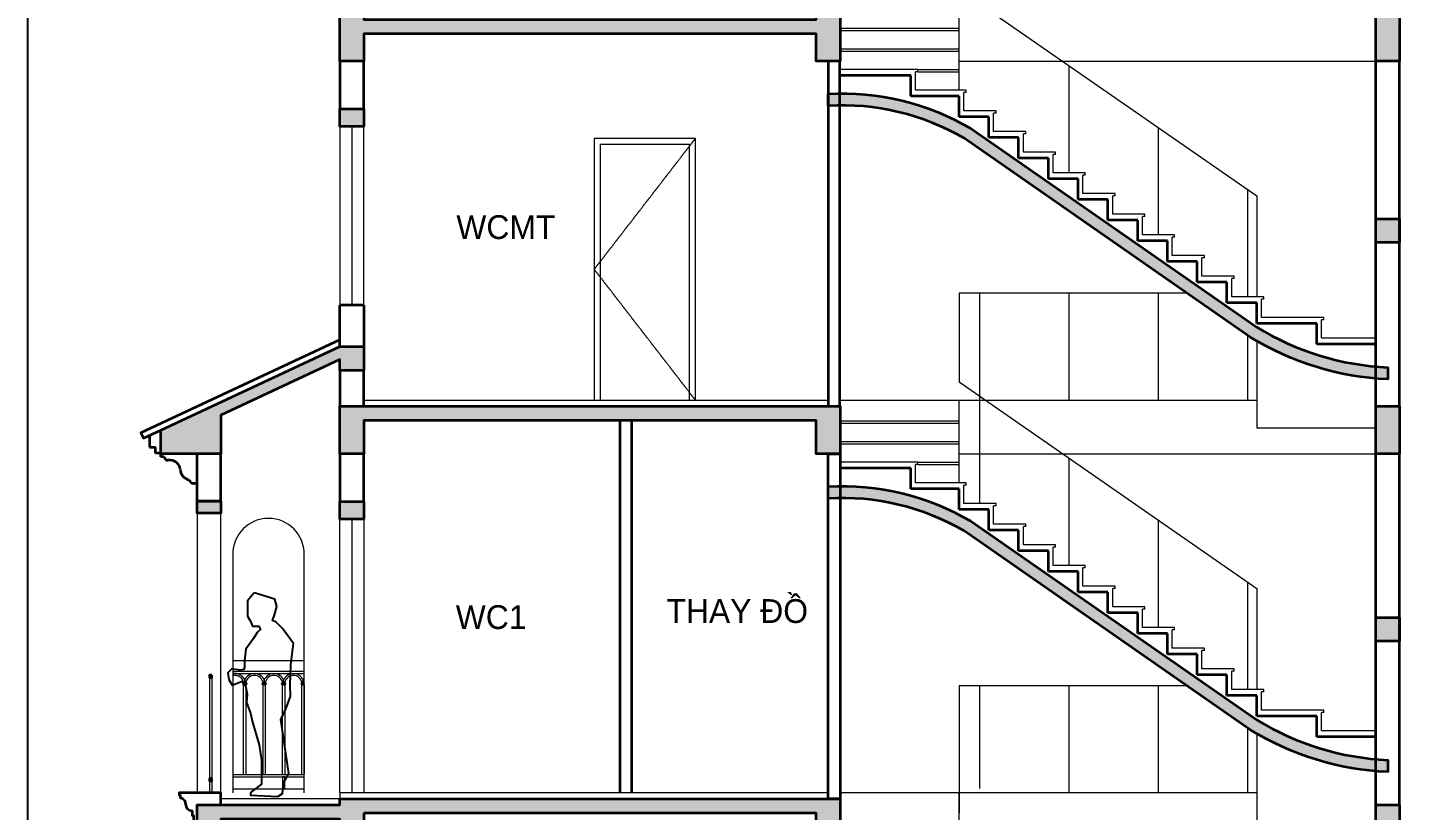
# Model space of a CAD drawing. Header units: millimetres. Extents: x -127141 to 682685, y -1234500 to 49778.
# Drawn here: x 508505 to 520263, y -100585 to -94013 of the extents above; entities that cross this region are included whole.
import ezdxf
from ezdxf.xclip import XClip

# ---------------------------------------------------------------- set-up
doc = ezdxf.new("R2010")
doc.units = ezdxf.units.MM
doc.header["$MEASUREMENT"] = 0
doc.linetypes.add('HIDDEN', pattern=[0.75, 0.5, -0.25])
for name, color, linetype, lineweight in [('-CONCRETE', 1, 'Continuous', 35), ('-DOOR', 137, 'Continuous', 9), ('-FURNITURE', 46, 'Continuous', 9), ('-HATCH', 8, 'Continuous', 5), ('-LINE1', 7, 'Continuous', 18), ('-LINE2', 252, 'Continuous', 9), ('-WALL', 4, 'Continuous', 35), ('TEXT25', 2, 'Continuous', 13)]:
    doc.layers.add(name, color=color, linetype=linetype, lineweight=lineweight)
for name, color, linetype in [('-RANH GIOI LO DAT', 12, 'Continuous'), ('1-NETMANH', 8, 'Continuous'), ('13. NET HATCH', 251, 'Continuous')]:
    doc.layers.add(name, color=color, linetype=linetype)
doc.styles.add('SVN_AVO_thuong', font='')
doc.styles.get('SVN_AVO_thuong').set_extended_font_data('SVN-Avo')

# ---------------------------------------------------------------- blocks, each defined once
blk = doc.blocks.new('lancan')
for p, q in [((-1.08917139089317, 988.8015484686766), (6547.175558541202, 988.8015484686766)), ((-1.08917139089317, 968.8014960244764), (6547.175558541202, 968.8014133856484)), ((977.610257784836, 888.9819525342173), (969.3536304333536, 883.9536556775129)), ((969.3536304333536, 883.9536556775129), (969.353630441532, 881.9536556775129)), ((979.1969339176429, 883.9536557186656), (969.3536304333536, 883.9536556775129)), ((969.353630441532, 881.9536556775129), (977.6102578341668, 876.9253588883874)), ((979.1969339258212, 881.9536557186658), (969.353630441532, 881.9536556775129)), ((975.2102669820306, 892.9819525243947), (975.2102669902088, 890.9819525243947)), ((975.2102669820306, 892.9819525243947), (979.1969338806813, 892.9819525412021)), ((975.2102669902088, 890.9819525243947), (977.6102577766576, 890.9819525342173)), ((975.210267055896, 874.925358878565), (975.2102670641034, 872.925358878565)), ((975.210267055896, 874.925358878565), (977.6102578423743, 874.9253588883876)), ((975.2102670641034, 872.925358878565), (979.1764700319617, 872.9253588942956)), ((977.6102577766576, 890.9819525342173), (977.610257784836, 888.9819525342173)), ((977.6102577766576, 890.9819525342173), (979.1969338888885, 890.9819525412022)), ((977.610257784836, 888.9819525342173), (999.9630723634327, 888.9819526297507)), ((977.6102578341668, 876.9253588883874), (977.6102578423743, 874.9253588883876)), ((977.6102578341668, 876.9253588883874), (999.9630724124727, 876.9253589756115)), ((977.6102578423743, 874.9253588883876), (979.1764700237836, 874.9253588942956)), ((998.3968602461972, 874.9253589737345), (979.1764700237836, 874.9253588942956)), ((979.1969370438893, 119.9820613189949), (979.1764700319908, 872.9253588943103)), ((979.1764700319617, 872.9253588942956), (998.3968602543753, 872.9253589739383)), ((979.1969338806813, 892.9819525412021), (998.3968601722444, 892.9819526197679)), ((998.3968601804808, 890.9819526195643), (979.1969338888885, 890.9819525412022)), ((979.1969339258212, 881.9536557186658), (979.1969339176429, 883.9536557186656)), ((979.1969339176429, 883.9536557186656), (998.3968602092064, 883.9536557972315)), ((979.1969339258212, 881.9536557186658), (998.3968602174136, 881.9536557972315)), ((998.3968601722444, 892.9819526197679), (1002.36306314019, 892.9819526354986)), ((998.3968601804808, 890.9819526195643), (999.9630723619192, 890.9819526256907)), ((998.3968602092064, 883.9536557972315), (998.3968602174136, 881.9536557972315)), ((998.3968602092064, 883.9536557972315), (1008.219699762732, 883.9536558365508)), ((998.3968602174136, 881.9536557972315), (1008.21969977091, 881.9536558365508)), ((998.3968602461972, 874.9253589737345), (999.9630724276067, 874.9253589798462)), ((998.3968602544045, 872.9253589739528), (998.3968633354816, 119.9820613975607)), ((998.3968602543753, 872.9253589739383), (1002.363063222263, 872.9253589896689)), ((999.9630723700974, 888.9819526256905), (999.9630723619192, 890.9819526256907)), ((999.9630723619192, 890.9819526256907), (1002.363063148368, 890.9819526354986)), ((1008.219699762732, 883.9536558365508), (999.9630723700974, 888.9819526256905)), ((999.9630724194284, 876.9253589798462), (1008.21969977091, 881.9536558365508)), ((999.9630724276067, 874.9253589798462), (999.9630724194284, 876.9253589798462)), ((999.9630724276067, 874.9253589798462), (1002.363063214085, 874.9253589896689)), ((1002.363063148368, 890.9819526354986), (1002.36306314019, 892.9819526354986)), ((1002.363063222263, 872.9253589896689), (1002.363063214085, 874.9253589896689)), ((1008.21969977091, 881.9536558365508), (1008.219699762732, 883.9536558365508)), ((1140.809631263575, 888.9819532020337), (1132.553003912093, 883.9536563453293)), ((1132.553003912093, 883.9536563453293), (1132.553003920271, 881.9536563453295)), ((1142.396307396382, 883.9536563864823), (1132.553003912093, 883.9536563453293)), ((1132.553003920271, 881.9536563453295), (1140.809631312906, 876.9253595562041)), ((1142.39630740456, 881.9536563864823), (1132.553003920271, 881.9536563453295)), ((1138.40964046077, 892.9819531922111), (1138.409640468948, 890.9819531922113)), ((1138.40964046077, 892.9819531922111), (1142.39630735942, 892.9819532090187)), ((1138.409640468948, 890.9819531922113), (1140.809631255397, 890.9819532020337)), ((1138.409640534635, 874.9253595463814), (1138.409640542842, 872.9253595463815)), ((1138.409640534635, 874.9253595463814), (1140.809631321113, 874.9253595562041)), ((1138.409640542842, 872.9253595463815), (1142.375843510701, 872.9253595621122)), ((1140.809631255397, 890.9819532020337), (1140.809631263575, 888.9819532020337)), ((1140.809631255397, 890.9819532020337), (1142.396307367627, 890.9819532090187)), ((1140.809631263575, 888.9819532020337), (1163.162445842172, 888.9819532975671)), ((1140.809631312906, 876.9253595562041), (1140.809631321113, 874.9253595562041)), ((1140.809631312906, 876.9253595562041), (1163.162445891212, 876.9253596434282)), ((1140.809631321113, 874.9253595562041), (1142.375843502523, 874.9253595621121)), ((1161.596233724936, 874.925359641551), (1142.375843502523, 874.9253595621121)), ((1142.396310522628, 119.9820619868114), (1142.37584351073, 872.9253595621268)), ((1142.375843510701, 872.9253595621122), (1161.596233733114, 872.9253596417548)), ((1142.39630735942, 892.9819532090187), (1161.596233650984, 892.9819532875844)), ((1161.59623365922, 890.9819532873806), (1142.396307367627, 890.9819532090187)), ((1142.39630740456, 881.9536563864823), (1142.396307396382, 883.9536563864823)), ((1142.396307396382, 883.9536563864823), (1161.596233687945, 883.9536564650479)), ((1142.39630740456, 881.9536563864823), (1161.596233696153, 881.9536564650481)), ((1161.596233650984, 892.9819532875844), (1165.562436618929, 892.9819533033153)), ((1161.59623365922, 890.9819532873806), (1163.162445840658, 890.9819532935069)), ((1161.596233687945, 883.9536564650479), (1161.596233696153, 881.9536564650481)), ((1161.596233687945, 883.9536564650479), (1171.419073241471, 883.9536565043672)), ((1161.596233696153, 881.9536564650481), (1171.41907324965, 881.9536565043672)), ((1161.596233724936, 874.925359641551), (1163.162445906346, 874.9253596476628)), ((1161.596233733144, 872.9253596417692), (1161.596236814221, 119.9820620653772)), ((1161.596233733114, 872.9253596417548), (1165.562436701002, 872.9253596574852)), ((1163.162445848836, 888.9819532935071), (1163.162445840658, 890.9819532935069)), ((1163.162445840658, 890.9819532935069), (1165.562436627108, 890.981953303315)), ((1171.419073241471, 883.9536565043672), (1163.162445848836, 888.9819532935071)), ((1163.162445898167, 876.9253596476628), (1171.41907324965, 881.9536565043672)), ((1163.162445906346, 874.9253596476628), (1163.162445898167, 876.9253596476628)), ((1163.162445906346, 874.9253596476628), (1165.562436692824, 874.9253596574854)), ((1165.562436627108, 890.981953303315), (1165.562436618929, 892.9819533033153)), ((1165.562436701002, 872.9253596574852), (1165.562436692824, 874.9253596574854)), ((1171.41907324965, 881.9536565043672), (1171.419073241471, 883.9536565043672)), ((1304.009004260064, 888.9996959797863), (1295.752376908582, 883.9713991230818)), ((1295.752376908582, 883.9713991230818), (1295.75237691676, 881.9713991230819)), ((1305.595680392871, 883.9713991642348), (1295.752376908582, 883.9713991230818)), ((1295.75237691676, 881.9713991230819), (1304.009004309395, 876.9431023339564)), ((1305.595680401049, 881.9713991642348), (1295.75237691676, 881.9713991230819)), ((1301.609013457259, 892.9996959699637), (1301.609013465437, 890.9996959699637)), ((1301.609013457259, 892.9996959699637), (1305.595680355909, 892.9996959867713)), ((1301.609013465437, 890.9996959699637), (1304.009004251886, 890.9996959797862)), ((1301.609013531124, 874.9431023241341), (1301.609013539331, 872.9431023241341)), ((1301.609013531124, 874.9431023241341), (1304.009004317602, 874.9431023339566)), ((1301.609013539331, 872.9431023241341), (1305.57521650719, 872.9431023398647)), ((1304.009004251886, 890.9996959797862), (1304.009004260064, 888.9996959797863)), ((1304.009004251886, 890.9996959797862), (1305.595680364116, 890.9996959867713)), ((1304.009004260064, 888.9996959797863), (1326.361818838661, 888.9996960753197)), ((1304.009004309395, 876.9431023339564), (1304.009004317602, 874.9431023339566)), ((1304.009004309395, 876.9431023339564), (1326.361818887701, 876.9431024211807)), ((1304.009004317602, 874.9431023339566), (1305.575216499011, 874.9431023398648)), ((1324.795606721425, 874.9431024193036), (1305.575216499011, 874.9431023398648)), ((1305.595683519117, 119.9998047645495), (1305.57521650719, 872.9431023398647)), ((1305.57521650719, 872.9431023398647), (1324.795606729603, 872.9431024195075)), ((1305.595680355909, 892.9996959867713), (1324.795606647472, 892.999696065337)), ((1324.795606655709, 890.9996960651333), (1305.595680364116, 890.9996959867713)), ((1305.595680401049, 881.9713991642348), (1305.595680392871, 883.9713991642348)), ((1305.595680392871, 883.9713991642348), (1324.795606684434, 883.9713992428005)), ((1305.595680401049, 881.9713991642348), (1324.795606692642, 881.9713992428004)), ((1324.795606647472, 892.999696065337), (1328.761809615418, 892.9996960810677)), ((1324.795606655709, 890.9996960651333), (1326.361818837147, 890.9996960712598)), ((1324.795606684434, 883.9713992428005), (1324.795606692642, 881.9713992428004)), ((1324.795606684434, 883.9713992428005), (1334.61844623796, 883.9713992821199)), ((1324.795606692642, 881.9713992428004), (1334.618446246139, 881.9713992821197)), ((1324.795606721425, 874.9431024193036), (1326.361818902834, 874.9431024254152)), ((1324.795606729603, 872.9431024195075), (1324.795609810681, 119.9998048431152)), ((1324.795606729603, 872.9431024195075), (1328.761809697491, 872.9431024352378)), ((1326.361818845325, 888.9996960712598), (1326.361818837147, 890.9996960712598)), ((1326.361818837147, 890.9996960712598), (1328.761809623596, 890.9996960810677)), ((1334.61844623796, 883.9713992821199), (1326.361818845325, 888.9996960712598)), ((1326.361818894656, 876.9431024254155), (1334.618446246139, 881.9713992821197)), ((1326.361818902834, 874.9431024254152), (1326.361818894656, 876.9431024254155)), ((1326.361818902834, 874.9431024254152), (1328.761809689313, 874.9431024352378)), ((1328.761809623596, 890.9996960810677), (1328.761809615418, 892.9996960810677)), ((1328.761809697491, 872.9431024352378), (1328.761809689313, 874.9431024352378)), ((1334.618446246139, 881.9713992821197), (1334.61844623796, 883.9713992821199)), ((1467.208377738803, 888.9996966476027), (1458.951750387321, 883.9713997908984)), ((1458.951750387321, 883.9713997908984), (1458.951750395499, 881.9713997908984)), ((1468.79505387161, 883.9713998320512), (1458.951750387321, 883.9713997908984)), ((1458.951750395499, 881.9713997908984), (1467.208377788134, 876.9431030017731)), ((1468.795053879788, 881.9713998320512), (1458.951750395499, 881.9713997908984)), ((1464.808386935998, 892.9996966377803), (1464.808386944176, 890.9996966377803)), ((1464.808386935998, 892.9996966377803), (1468.795053834648, 892.9996966545878)), ((1464.808386944176, 890.9996966377803), (1467.208377730625, 890.9996966476027)), ((1464.808387009863, 874.9431029919507), (1464.808387018071, 872.9431029919507)), ((1464.808387009863, 874.9431029919507), (1467.208377796342, 874.9431030017731)), ((1464.808387018071, 872.9431029919507), (1468.774589985929, 872.9431030076813)), ((1467.208377730625, 890.9996966476027), (1467.208377738803, 888.9996966476027)), ((1467.208377730625, 890.9996966476027), (1468.795053842856, 890.9996966545878)), ((1467.208377738803, 888.9996966476027), (1489.5611923174, 888.9996967431362)), ((1467.208377788134, 876.9431030017731), (1467.208377796342, 874.9431030017731)), ((1467.208377788134, 876.9431030017731), (1489.56119236644, 876.9431030889973)), ((1467.208377796342, 874.9431030017731), (1468.774589977751, 874.9431030076811)), ((1487.994980200165, 874.9431030871201), (1468.774589977751, 874.9431030076811)), ((1468.795056997856, 119.9998054323805), (1468.774589985958, 872.9431030076958)), ((1468.774589985929, 872.9431030076813), (1487.994980208343, 872.9431030873237)), ((1468.795053834648, 892.9996966545878), (1487.994980126212, 892.9996967331534)), ((1487.994980134448, 890.9996967329497), (1468.795053842856, 890.9996966545878)), ((1468.795053879788, 881.9713998320512), (1468.79505387161, 883.9713998320512)), ((1468.79505387161, 883.9713998320512), (1487.994980163174, 883.9713999106169)), ((1468.795053879788, 881.9713998320512), (1487.994980171381, 881.971399910617)), ((1487.994980126212, 892.9996967331534), (1491.961183094157, 892.9996967488842)), ((1487.994980134448, 890.9996967329497), (1489.561192315887, 890.9996967390763)), ((1487.994980163174, 883.9713999106169), (1487.994980171381, 881.971399910617)), ((1487.994980163174, 883.9713999106169), (1497.8178197167, 883.9713999499362)), ((1487.994980171381, 881.971399910617), (1497.817819724878, 881.9713999499362)), ((1487.994980200165, 874.9431030871201), (1489.561192381574, 874.9431030932318)), ((1487.994980208372, 872.9431030873383), (1487.994983289449, 119.9998055109463)), ((1487.994980208343, 872.9431030873237), (1491.96118317623, 872.9431031030545)), ((-1.08917139089317, 119.9643152806966), (6547.175558541202, 119.9643152806966)), ((-1.08917139089317, 99.96434793584923), (6547.175558541202, 99.96399682902849))]:
    blk.add_line(p, q)
blk.add_lwpolyline([(1324.795609810681, 99.99974863648823), (1305.594986865326, 99.99974863648823), (1305.594986865326, -0.0002498698886484), (1324.795609810681, -0.0002498698886484)], close=True)
for centre, radius, start, end in [((907.1972103412552, 879.7497067025397), 89.2055497875194, 8.530411156851807, 171.469589311981), ((907.1972103412552, 879.7497067025397), 73.2055497875194, 10.41372094686248, 169.5862795216846), ((1070.396583819994, 879.7497073703563), 89.2055497875194, 8.530411156851807, 171.469589311981), ((1070.396583819994, 879.7497073703563), 73.2055497875194, 10.41372094686248, 169.5862795216846), ((1233.595957298734, 879.7497080381871), 89.2055497875194, 8.530411156851807, 171.469589311981), ((1233.595957298734, 879.7497080381871), 73.2055497875194, 10.41372094686248, 169.5862795216846), ((1396.795330295223, 879.7674508159253), 89.2055497875194, 8.530411156851807, 171.469589311981), ((1396.795330295223, 879.7674508159253), 73.2055497875194, 10.41372094686248, 169.5862795216846), ((1559.994703773933, 879.7674514837418), 89.2055497875194, 8.530411156851807, 171.469589311981), ((1559.994703773933, 879.7674514837418), 73.2055497875194, 10.41372094686248, 169.5862795216846)]:
    blk.add_arc(centre, radius, start, end)
blk = doc.blocks.new('nguoi33')
blk.add_lwpolyline([(43.43960113020147, 1704.017025006116), (100.361452496887, 1636.554090053007), (100.361452496887, 1584.623486811859), (100.361452496887, 1509.088063915649), (75.5763918590528, 1466.599388536528), (57.87277711778007, 1424.11071315741), (4.761932893874472, 1424.11071315741), (-9.400958899161196, 1395.784929571328), (18.92482468691014, 1372.180109916266), (50.79133122124767, 1320.249506675118), (114.5243442899227, 1230.551191985865), (125.1465131347213, 1136.131913365603), (125.1465131347213, 1079.480346193442), (132.2279590312246, 1060.59649046939), (160.553742617325, 1055.875526538377), (231.3682015825034, 1065.317454400403), (266.7754310651071, 1032.270706883311), (256.1532622203376, 975.6191397111504), (227.8274786342372, 928.4095004010196), (146.3908508242601, 961.4562479181112), (118.0650672381889, 923.6885364700064), (103.9021754451532, 852.8740775048062), (107.4428983933903, 782.0596185396097), (75.5763918590528, 692.3613038503572), (57.87277711778007, 616.8258809541439), (1.221209945608279, 427.9873237136162), (-16.48240479569358, 295.8003336452457), (-16.48240479569358, 135.2875599907929), (-16.48240479569358, 97.51984854268812), (64.95422301428334, 36.14731743951415), (75.5763918590528, 17.26346171546174), (75.5763918590528, 3.100569922422437), (-154.5705997778423, -6.341357939603768), (-193.5185522086831, 17.26346171546174), (-204.1407210534526, 111.6827403357274), (-246.6293964325887, 187.2181632319407), (-179.3556604156474, 640.4307006092096), (-221.8443357947835, 730.129015298462), (-260.7922882256243, 833.9902217807539), (-257.2515652773873, 928.4095004010196), (-264.3330111738905, 1098.364201917495), (-285.5773488634586, 1277.760831296), (-193.5185522086831, 1405.226857433357), (-140.4077079847775, 1457.157460674501), (-108.54120145044, 1471.320352467544), (-126.2448161917709, 1518.529991777676), (-147.4891538813099, 1589.344450742876), (-129.785539140008, 1650.716981846046)], close=True)

msp = doc.modelspace()

# ---------------------------------------------------------------- hatches: boundary and pattern name
at = {"layer": '13. NET HATCH'}
h = msp.add_hatch(dxfattribs=at)
h.set_pattern_fill('CHAU-01', color=256, scale=10, pattern_type=2)
h.set_pattern_definition([(49.99999999999999, (155045.3299239698, 531505.9201610839), (71.72601826007534, -6.27521349825951), [7.5, -82.5]), (355, (155045.3299239698, 531505.9201610839), (-13.8751333613, 75.21921337000119), [6, -66]), (100.4514, (155051.3070919698, 531505.3972270839), (57.85093817140215, 68.94395420609536), [6.374019, -70.1142112]), (46.18420000000002, (155045.3299239698, 531525.9201610839), (106.7241048625644, -16.5519014329018), [11.24999999999998, -123.7499999999999]), (96.6356, (155054.2235984698, 531524.5408303839), (93.46627055487032, 97.41178709004416), [9.561028799999997, -105.1713]), (351.1842000000001, (155045.3299239698, 531525.9201610839), (93.46619451336271, 97.41186009253248), [9, -99]), (21, (155055.3299239698, 531520.9201610839), (59.69070521184616, -40.26188906653388), [7.5, -82.5]), (326, (155055.3299239698, 531520.9201610839), (24.33153319215817, 72.5150045046853), [6, -66]), (71.45140000000002, (155060.3041472698, 531517.5650004839), (84.02226285814899, 32.25304967099524), [6.374018999999998, -70.11421119999997]), (37.50000000000001, (155045.3299239698, 531505.9201610839), (1.215985531729066, 33.28938538313115), [0, -65.19999999999999, 0, -67, 0, -66.25]), (7.499999999999999, (155045.3299239698, 531505.9201610839), (26.30695374421486, 39.44117118823603), [0, -38.2, 0, -63.7, 0, -25.25]), (327.5, (155023.0299239698, 531505.9201610839), (53.3822436172409, -2.255487173437975), [0, -25, 0, -78, 0, -103.5]), (317.5, (155013.0299239698, 531505.9201610839), (58.31861693423861, 10.01049823323177), [0, -32.5, 0, -51.79999999999999, 0, -73.5]), (45, (155045.3299239698, 531505.9201610839), (-30.05203820042827, 30.05203820042827), []), (45, (155045.3299239698, 531518.1701610839), (-30.05203820042827, 30.05203820042827), [])])
h.paths.add_polyline_path([(524075.034110389, -93890.80143884185), (523875.0364275957, -93890.80143884185), (523875.0364275957, -93940.80143884185), (522025.0352689922, -93940.80143884197), (522025.0352689922, -93890.80143884197), (521825.0352689924, -93890.80143884197), (521825.0352689924, -94290.80742226623), (522025.0352689922, -94290.80742226623), (522025.0352689924, -94060.80143884185), (523875.0364275957, -94060.80143884185), (523875.0364275957, -94290.80143884185), (524075.034110389, -94290.80143884185)])
h.paths.add_polyline_path([(523225.0352689924, -100660.7954554176), (522025.0352689924, -100660.7954554176), (522025.0352689924, -100890.7954554176), (521825.0352689924, -100890.7954554176), (521825.0352689924, -100490.7954554178), (522025.0352689924, -100490.7954554178), (522025.0352689924, -100540.7954554178), (523425.0352689924, -100540.7954554178), (523875.0364275957, -100540.7954554176), (523875.0364275957, -100490.7954554176), (524075.0345807186, -100490.7914540796), (524075.0345807186, -100890.7914540796), (523875.0364275957, -100890.7954554176), (523875.0364275955, -100660.7954554176)])
h.paths.add_polyline_path([(521825.0352689924, -97190.80143884197), (522025.0352689924, -97190.80143884197), (522025.0352689924, -97240.80143884197), (523875.0364275957, -97240.80143884185), (523875.0364275957, -97190.80143884185), (524075.034110389, -97190.80143884185), (524075.034110389, -97590.80143884185), (523875.0364275957, -97590.80143884185), (523875.0364275957, -97360.80143884185), (522025.0352689924, -97360.80143884185), (522025.0352689924, -97590.80143884197), (521825.0352689924, -97590.80143884197)])
h.paths.add_polyline_path([(523875.0352689924, -94790.80143884185), (524075.0352689924, -94790.80143884185), (524075.0352689924, -94940.80143884185), (523875.0352689924, -94940.80143884185)])
h.paths.add_polyline_path([(523875.0352689924, -98090.7954554176), (524075.0352689924, -98090.7954554176), (524075.0352689924, -98240.7954554176), (523875.0352689924, -98240.7954554176)])
h.paths.add_polyline_path([(515325.034110389, -91502.21399824694), (515325.034110389, -91652.21399824694), (515125.0364275957, -91652.21399824694), (515125.0364275957, -91502.21399824694)])
h.paths.add_polyline_path([(519825.0352689922, -89270.80143884197), (522025.0352689922, -89270.80143884197), (522025.0352689922, -89570.80143884197), (521825.0352689921, -89570.80143884197), (521825.0352689921, -89390.80143884197), (520025.0352689924, -89390.80143884197), (520025.0352689924, -89570.80143884197), (519825.0352689922, -89570.80143884197)])
h.paths.add_polyline_path([(515125.0364275957, -90290.80143884197), (520025.0352689924, -90290.80143884197), (520025.0352689924, -90690.80143884197), (519825.0352689922, -90690.80143884197), (519825.0352689922, -90410.80143884174), (515325.0364275957, -90410.80143884174), (515325.0364275957, -90690.80143884197), (515125.0364275957, -90690.80143884197)])
h.paths.add_polyline_path([(521825.0352689921, -90290.80143884197), (524075.0341103889, -90290.80143884174), (524075.0341103889, -90690.80143884185), (523875.0364275955, -90690.80143884185), (523875.0364275955, -90410.80143884174), (522025.0352689922, -90410.80143884174), (522025.0352689922, -90690.80143884197), (521825.0352689921, -90690.80143884197)])
h.paths.add_polyline_path([(511125.035268992, -93890.80143884185), (511325.0329517853, -93890.80143884185), (511325.0329517853, -93940.80143884185), (515125.0364275957, -93940.80143884197), (515125.0364275957, -93890.80143884197), (515325.034110389, -93890.80143884197), (515325.034110389, -94290.80143884185), (515125.0364275957, -94290.80143884185), (515125.0364275955, -94060.80143884185), (511325.0329517853, -94060.80143884185), (511325.0329517853, -94290.80143884185), (511125.035268992, -94290.80143884185)])
h.paths.add_polyline_path([(523875.0352689921, -91390.80143884185), (524075.0352689922, -91390.80143884185), (524075.0352689922, -91540.80143884185), (523875.0352689921, -91540.80143884185)])
h.paths.add_polyline_path([(519825.0352689922, -92315.80443055392), (520025.0352689924, -92315.80443055392), (520025.0352689924, -92515.80443055404), (519825.0352689922, -92515.80443055404)])
h.paths.add_polyline_path([(521825.0352689921, -92315.80443055392), (522025.0352689922, -92315.80443055392), (522025.0352689922, -92515.80443055404), (521825.0352689921, -92515.80443055404)])
h.paths.add_polyline_path([(519825.0352689924, -93890.80143884197), (520025.0352689924, -93890.80143884197), (520025.0352689924, -94290.80742226623), (519825.0352689924, -94290.80742226623)])
h.paths.add_polyline_path([(521825.0352689924, -95615.80443055404), (522025.0352689922, -95615.80443055404), (522025.0352689922, -95815.80443055404), (521825.0352689924, -95815.80443055404)])
h.paths.add_polyline_path([(519825.0352689924, -95615.80443055404), (520025.0352689924, -95615.80443055404), (520025.0352689924, -95815.80443055404), (519825.0352689924, -95815.80443055404)])
h.paths.add_polyline_path([(511125.035268992, -94690.80143884185), (511325.0329517853, -94690.80143884185), (511325.0329517853, -94840.80143884185), (511125.035268992, -94840.80143884185)])
edge = h.paths.add_edge_path()
edge.add_line((518770.1735868435, -96609.71591911244), (516366.4392356107, -94939.75613458478))
edge.add_arc((515341.748129638, -96697.12028066046), 2034.286264165292, 59.75421816105209, 93.28902992566904)
edge.add_line((515225.0352689932, -94666.184852654), (515225.0352689928, -94566.0276112617))
edge.add_arc((515341.7481296379, -96697.12028065987), 2134.286264164811, 59.64645075509321, 93.13476773686892, ccw=False)
edge.add_line((516420.2762746011, -94855.39421581605), (518825.0352689925, -96526.06585640518))
edge.add_arc((520027.1833180778, -94579.26916230959), 2288.050982837072, 238.3046466095832, 267.4412292209479)
edge.add_line((519925.0352689924, -96865.03885239863), (519925.0352689922, -96965.134471311))
edge.add_arc((520027.1833180778, -94579.26916230959), 2388.05098283692, 238.2391632880568, 267.548445008484, ccw=False)
h.paths.add_polyline_path([(519825.0352689924, -97190.80143884197), (520025.0352689924, -97190.80143884197), (520025.0352689924, -97590.80143884197), (519825.0352689924, -97590.80143884197)])
h.paths.add_polyline_path([(521825.0352689924, -98965.79844712967), (522025.0352689924, -98965.79844712967), (522025.0352689924, -99165.79844712967), (521825.0352689924, -99165.79844712967)])
h.paths.add_polyline_path([(519825.0352689924, -98965.79844712967), (520025.0352689924, -98965.79844712967), (520025.0352689924, -99165.79844712967), (519825.0352689924, -99165.79844712967)])
h.paths.add_polyline_path([(509924.6508745027, -97990.41970448964), (510124.6508745027, -97990.41970448964), (510124.6508745027, -98090.41970448964), (509924.6508745027, -98090.41970448964)])
h.paths.add_polyline_path([(511125.035268992, -97990.79545541748), (511325.0329517853, -97990.79545541748), (511325.0329517853, -98140.79545541748), (511125.035268992, -98140.79545541748)])
h.paths.add_polyline_path([(511125.035268992, -101240.7954554176), (511325.0329517853, -101240.7954554176), (511325.0329517853, -101390.7954554176), (511125.035268992, -101390.7954554176)])
h.paths.add_polyline_path([(512325.0341103887, -101240.7954554176), (512525.0317931821, -101240.7954554176), (512525.0317931821, -101390.7954554176), (512325.0341103887, -101390.7954554176)])
h.paths.add_polyline_path([(519825.0352689924, -102540.7984471299), (520025.0352689924, -102540.7984471299), (520025.0352689924, -102740.7984471298), (519825.0352689924, -102740.7984471298)])
h.paths.add_polyline_path([(521825.0352689924, -102540.7984471299), (522025.0352689924, -102540.7984471299), (522025.0352689924, -102740.7984471298), (521825.0352689924, -102740.7984471298)])
h.paths.add_polyline_path([(523875.0352689924, -101990.7954554176), (524075.0352689924, -101990.7954554176), (524075.0352689924, -102140.7954554176), (523875.0352689924, -102140.7954554176)])
h.paths.add_polyline_path([(511124.597486407, -96689.91884826776), (511325.0329517853, -96689.91884826776), (511325.0329517853, -96889.91884826776), (511125.035268992, -96889.91884826776), (511125.035268992, -96800.05249879218), (510124.6508745027, -97266.53940304113), (510124.6508745027, -97590.80143884185), (509620.0267866859, -97590.80143884185), (509620.0267866859, -97391.51168778341)])
h.paths.add_polyline_path([(511125.035268992, -97190.80143884185), (515325.034110389, -97190.80143884197), (515325.034110389, -97590.80143884185), (515125.0364275957, -97590.80143884185), (515125.0364275957, -97310.80143884185), (511325.0329517853, -97310.80143884185), (511325.0329517853, -97590.80143884185), (511125.035268992, -97590.80143884185)])
edge = h.paths.add_edge_path()
edge.add_arc((515341.7481296373, -99997.1142972383), 2034.286264167395, 59.75421816106765, 93.289029925646)
edge.add_line((515225.0352689932, -97966.17886922962), (515225.0352689928, -97866.02162783744))
edge.add_arc((515341.7481296379, -99997.1142972362), 2134.286264165401, 59.64645075510413, 93.13476773687267, ccw=False)
edge.add_line((516420.2762746011, -98155.38823239168), (518825.0352689925, -99826.05987298081))
edge.add_arc((520027.1833180778, -97879.2631788851), 2288.050982837072, 238.3046466095832, 267.4412292209479)
edge.add_line((519925.0352689924, -100165.0328689743), (519925.0352689924, -100265.1284878867))
edge.add_arc((520027.1833180778, -97879.26317888533), 2388.050982836681, 238.2391632880562, 267.548445008488, ccw=False)
edge.add_line((518770.1735868435, -99909.70993568795), (516366.4392356104, -98239.7501511604))
h.paths.add_polyline_path([(519825.0352689924, -100540.7954554176), (520025.0352689924, -100540.7954554176), (520025.0352689924, -100890.7954554176), (519825.0352689924, -100890.7954554176)])
h.paths.add_polyline_path([(511325.0329517853, -100610.7954554176), (511325.0329517853, -100890.7954554176), (511125.035268992, -100890.7954554176), (511125.035268992, -100660.7954554176), (510125.035268992, -100660.7954554176), (510125.035268992, -100860.8002857828), (509925.035268992, -100860.8002857828), (509925.035268992, -100540.7954554176), (511125.035268992, -100540.7954554176), (511125.035268992, -100490.7954554176), (515325.034110389, -100490.7954554176), (515325.034110389, -100890.7954554176), (515125.0364275957, -100890.7954554176), (515125.0364275957, -100610.7954554176)])
edge = h.paths.add_edge_path()
edge.add_line((515225.0352689924, -101384.5595032712), (515225.0352689924, -101283.3548319497))
edge.add_arc((514810.8907282893, -103994.5310879578), 2742.625091356147, 56.49027120121252, 81.31494526630888, ccw=False)
edge.add_line((516325.0352689917, -101707.7519771566), (518917.3736712518, -103466.0336760805))
edge.add_arc((520085.6727059979, -101758.1607033443), 2069.239649144704, 235.6252684739888, 265.5475833939734)
edge.add_line((519925.0352689924, -103821.1556959277), (519925.0352689924, -103921.4443808247))
edge.add_arc((520085.6727059982, -101758.1607033443), 2169.239649144713, 235.6305676472291, 265.7532216642693, ccw=False)
edge.add_line((518861.0789620428, -103548.6832018587), (516269.3676220028, -101790.8268147012))
edge.add_arc((514810.8907282893, -103994.5310879577), 2642.625091356115, 56.50222645347959, 80.983603980268)

# ---------------------------------------------------------------- linework, layer by layer
at = {"layer": '-CONCRETE'}
for points in [[(511125.035268992, -93890.80143884185), (511325.0329517853, -93890.80143884185), (511325.0329517853, -93940.80143884185), (515125.0364275957, -93940.80143884197), (515125.0364275957, -93890.80143884197), (515325.034110389, -93890.80143884197), (515325.034110389, -94290.80143884185), (515125.0364275957, -94290.80143884185), (515125.0364275955, -94060.80143884185), (511325.0329517853, -94060.80143884185), (511325.0329517853, -94290.80143884185), (511125.035268992, -94290.80143884185)], [(519825.0352689924, -93890.80143884197), (520025.0352689924, -93890.80143884197), (520025.0352689924, -94290.80742226623), (519825.0352689924, -94290.80742226623)], [(511125.035268992, -94690.80143884185), (511325.0329517853, -94690.80143884185), (511325.0329517853, -94840.80143884185), (511125.035268992, -94840.80143884185)], [(519825.0352689924, -95615.80443055404), (520025.0352689924, -95615.80443055404), (520025.0352689924, -95815.80443055404), (519825.0352689924, -95815.80443055404)], [(511124.597486407, -96689.91884826776), (511325.0329517853, -96689.91884826776), (511325.0329517853, -96889.91884826776), (511125.035268992, -96889.91884826776), (511125.035268992, -96800.05249879218), (510124.6508745027, -97266.53940304113), (510124.6508745027, -97590.80143884185), (509620.0267866859, -97590.80143884185), (509620.0267866859, -97391.51168778341)], [(511125.035268992, -97190.80143884185), (511325.0329517853, -97190.80143884185), (515325.034110389, -97190.80143884197), (515325.034110389, -97590.80143884185), (515125.0364275957, -97590.80143884185), (515125.0364275957, -97310.80143884185), (511325.0329517853, -97310.80143884185), (511325.0329517853, -97590.80143884185), (511125.035268992, -97590.80143884185)], [(519825.0352689924, -97190.80143884197), (520025.0352689924, -97190.80143884197), (520025.0352689924, -97590.80143884197), (519825.0352689924, -97590.80143884197)], [(509924.6508745027, -97990.41970448964), (510124.6508745027, -97990.41970448964), (510124.6508745027, -98090.41970448964), (509924.6508745027, -98090.41970448964)], [(511125.035268992, -97990.79545541748), (511325.0329517853, -97990.79545541748), (511325.0329517853, -98140.79545541748), (511125.035268992, -98140.79545541748)], [(519825.0352689924, -98965.79844712967), (520025.0352689924, -98965.79844712967), (520025.0352689924, -99165.79844712967), (519825.0352689924, -99165.79844712967)], [(511325.0329517853, -100610.7954554176), (511325.0329517853, -100890.7954554176), (511125.035268992, -100890.7954554176), (511125.035268992, -100660.7954554176), (510125.035268992, -100660.7954554176), (510125.035268992, -100860.8002857828), (509925.035268992, -100860.8002857828), (509925.035268992, -100540.7954554176), (511125.035268992, -100540.7954554176), (511125.035268992, -100490.7954554176), (515325.034110389, -100490.7954554176), (515325.034110389, -100890.7954554176), (515125.0364275957, -100890.7954554176), (515125.0364275957, -100610.7954554176)], [(519825.0352689924, -100540.7954554176), (520025.0352689924, -100540.7954554176), (520025.0352689924, -100890.7954554176), (519825.0352689924, -100890.7954554176)]]:
    msp.add_lwpolyline(points, close=True, dxfattribs=at)
for points in [[(518770.1735868435, -96609.71591911244), (516366.4392356107, -94939.75613458478, 0.1473765251484274), (515225.0352689932, -94666.184852654), (515225.0352689928, -94566.0276112617, -0.1471692532390598), (516420.2762746011, -94855.39421581605), (518825.0352689926, -96526.06585640518, 0.1278217129346928), (519925.0352689924, -96865.03885239863), (519925.0352689924, -96965.134471311, -0.1285876405337499)], [(516366.4392356105, -98239.7501511604, 0.1473765251484203), (515225.0352689932, -97966.17886922962), (515225.0352689928, -97866.02162783744, -0.1471692532390494), (516420.2762746011, -98155.38823239168), (518825.0352689926, -99826.05987298081, 0.1278217129346924), (519925.0352689924, -100165.0328689743), (519925.0352689924, -100265.1284878867, -0.1285876405337623), (518770.1735868435, -99909.70993568795)]]:
    msp.add_lwpolyline(points, format="xyb", close=True, dxfattribs=at)
at = {"layer": '-DOOR'}
msp.add_line((511225.0341103886, -98140.79545541748), (511225.0341103886, -100440.7954554176), dxfattribs=at)
for points in [[(511325.0329517853, -94840.80143884185), (511125.035268992, -94840.80143884185), (511125.035268992, -96340.80143884185), (511325.0329517853, -96340.80143884185)], [(510124.6508745027, -98090.41970448964), (509925.0267866859, -98090.41970448964), (509925.0267866859, -100440.6704390834), (510124.6508745027, -100440.6704390834)], [(511325.0329517853, -100440.7954554176), (511125.035268992, -100440.7954554176), (511125.035268992, -98140.79545541748), (511325.0329517853, -98140.79545541748)]]:
    msp.add_lwpolyline(points, close=True, dxfattribs=at)
msp.add_lwpolyline([(511225.0341103887, -94840.80143884185), (511225.0341103887, -96340.80143884185)], dxfattribs=at)
at = {"layer": '-DOOR', "lineweight": 9}
msp.add_lwpolyline([(513310.0329517853, -97140.80143884185), (514060.0329517853, -97140.80143884185), (514060.0329517853, -94990.80143884185), (513310.0329517853, -94990.80143884185)], close=True, dxfattribs=at)
at = {"layer": '-FURNITURE'}
for p, q in [((516325.0352689921, -93687.64218996186), (518825.0352689922, -95424.48114605423)), ((518825.0352689922, -95424.48114605423), (518825.0352689922, -96272.37597737147)), ((516325.0352689921, -96240.80143884185), (516325.0352689921, -96987.64218996174)), ((518239.1593569744, -96240.80143884185), (516325.0352689921, -96240.80143884185)), ((516325.0352689921, -96987.64218996174), (518825.0352689922, -98724.48114605411)), ((518825.0352689922, -98724.48114605411), (518825.0352689922, -99572.37597737135)), ((518239.1593569744, -99540.7954554176), (516325.0352689921, -99540.7954554176)), ((516325.0352689921, -99540.7954554176), (516325.0352689921, -100609.0563249829))]:
    msp.add_line(p, q, dxfattribs=at)
for points in [[(517250.0352689921, -95230.27260371612), (517250.0352689921, -94330.272603716)], [(518000.0352689922, -95751.32429054368), (518000.0352689922, -94851.32429054368)], [(518750.0352689922, -96272.37597737147), (518750.0352689922, -95372.37597737135)], [(516500.0352689921, -97102.91541931173), (516500.0352689921, -96240.80143884185)], [(517250.0352689921, -97140.80143884185), (517250.0352689921, -96240.80143884185)], [(518000.0352689922, -97140.80143884185), (518000.0352689922, -96240.80143884185)], [(518750.0352689922, -97140.80143884185), (518750.0352689922, -96595.72511313052)], [(516500.0352689921, -98009.22091688821), (516500.0352689921, -97109.22091688821)], [(517250.0352689921, -98530.27260371589), (517250.0352689921, -97630.272603716)], [(518000.0352689922, -99051.32429054368), (518000.0352689922, -98151.3242905438)], [(518750.0352689922, -99572.37597737135), (518750.0352689922, -98672.37597737135)], [(516500.0352689921, -100402.9094358875), (516500.0352689921, -99540.7954554176)], [(517250.0352689921, -100440.7954554176), (517250.0352689921, -99540.7954554176)], [(518000.0352689922, -100440.7954554176), (518000.0352689922, -99540.7954554176)], [(518750.0352689922, -100440.7954554176), (518750.0352689922, -99895.71912970627)]]:
    msp.add_lwpolyline(points, dxfattribs=at)
at = {"layer": '-HATCH'}
for p, q in [((510029.3313927038, -99471.79792103439), (510029.3313927038, -100440.6704390834)), ((510048.5315902121, -99471.79792103439), (510048.5315902121, -100440.6704390834))]:
    msp.add_line(p, q, dxfattribs=at)
at = {"layer": '-HATCH', "linetype": 'HIDDEN', "ltscale": 3}
msp.add_lwpolyline([(514110.0329517853, -94940.80143884185), (513260.0329517853, -96040.80143884185), (514110.0329517853, -97140.80143884185)], dxfattribs=at)
at = {"layer": '-LINE1'}
msp.add_line((511324.6230046872, -97140.80143884185), (515224.6112504205, -97140.80143884185), dxfattribs=at)
msp.add_lwpolyline([(513260.0329517853, -97140.80143884185), (514110.0329517853, -97140.80143884185), (514110.0329517853, -94940.80143884185), (513260.0329517853, -94940.80143884185)], close=True, dxfattribs=at)
for points in [[(511125.035268992, -100490.7954554176), (510125.035268992, -100490.7954554176)], [(515225.0352689924, -100440.7954554176), (511125.035268992, -100440.7954554176), (511125.035268992, -100490.7954554176)]]:
    msp.add_lwpolyline(points, dxfattribs=at)
at = {"layer": '-LINE2'}
for p, q in [((515325.034110389, -94014.49131787557), (516325.0352689921, -94014.49131787557)), ((515325.034110389, -94034.49131787557), (516325.0352689921, -94034.49131787557)), ((515325.034110389, -94188.17521348479), (516325.0352689921, -94188.17521348479)), ((515325.034110389, -94208.17521348491), (516325.0352689921, -94208.17521348491)), ((515978.9823320004, -94361.85910909402), (515325.034110389, -94361.85910909402)), ((515958.9823320005, -94535.54300470324), (515958.9823320005, -94381.85910909402)), ((515978.9823320004, -94381.85910909402), (515958.9823320005, -94381.85910909402)), ((515978.9823320004, -94381.85910909402), (515978.9823320004, -94361.85910909402)), ((515978.9823320004, -94361.85910909402), (516325.0352689921, -94361.85910909402)), ((515978.9823320004, -94381.85910909402), (516325.0352689921, -94381.85910909402)), ((516385.0352689922, -94535.54300470324), (515958.9823320005, -94535.54300470324)), ((516385.0352689922, -94555.54300470324), (516385.0352689922, -94535.54300470324)), ((516365.0352689921, -94709.2269003127), (516365.0352689921, -94555.54300470324)), ((516385.0352689922, -94555.54300470324), (516365.0352689921, -94555.54300470324)), ((516635.0352689921, -94709.2269003127), (516365.0352689921, -94709.2269003127)), ((516615.0352689921, -94882.91079592181), (516615.0352689921, -94729.22690031258)), ((516635.0352689921, -94729.22690031258), (516615.0352689921, -94729.22690031258)), ((516635.0352689921, -94729.22690031258), (516635.0352689921, -94709.2269003127)), ((516885.0352689921, -94882.91079592181), (516615.0352689921, -94882.91079592181)), ((516885.0352689921, -94902.91079592181), (516885.0352689921, -94882.91079592181)), ((516865.0352689921, -95056.59469153103), (516865.0352689921, -94902.91079592181)), ((516885.0352689921, -94902.91079592181), (516865.0352689921, -94902.91079592181)), ((517135.0352689921, -95056.59469153103), (516865.0352689921, -95056.59469153103)), ((517115.0352689922, -95230.27858714026), (517115.0352689922, -95076.59469153103)), ((517135.0352689921, -95076.59469153103), (517115.0352689922, -95076.59469153103)), ((517135.0352689921, -95076.59469153103), (517135.0352689921, -95056.59469153103)), ((517385.0352689921, -95230.27858714026), (517115.0352689922, -95230.27858714026)), ((517385.0352689921, -95250.27858714026), (517385.0352689921, -95230.27858714026)), ((517365.0352689922, -95403.96248274948), (517365.0352689922, -95250.27858714026)), ((517385.0352689921, -95250.27858714026), (517365.0352689922, -95250.27858714026)), ((517635.0352689922, -95403.96248274948), (517365.0352689922, -95403.96248274948)), ((517615.0352689922, -95577.64637835871), (517615.0352689922, -95423.9624827496)), ((517635.0352689922, -95423.9624827496), (517615.0352689922, -95423.9624827496)), ((517635.0352689922, -95423.9624827496), (517635.0352689922, -95403.96248274948)), ((517885.0352689922, -95577.64637835871), (517615.0352689922, -95577.64637835871)), ((517885.0352689922, -95597.64637835871), (517885.0352689922, -95577.64637835871)), ((517865.0352689921, -95751.33027396793), (517865.0352689921, -95597.64637835871)), ((517885.0352689922, -95597.64637835871), (517865.0352689921, -95597.64637835871)), ((518135.0352689921, -95751.33027396793), (517865.0352689921, -95751.33027396793)), ((518115.0352689921, -95925.01416957728), (518115.0352689921, -95771.33027396793)), ((518135.0352689921, -95771.33027396793), (518115.0352689921, -95771.33027396793)), ((518135.0352689921, -95771.33027396793), (518135.0352689921, -95751.33027396793)), ((518385.0352689921, -95925.01416957728), (518115.0352689921, -95925.01416957728)), ((518365.0352689922, -96098.6980651865), (518365.0352689922, -95945.0141695774)), ((518385.0352689921, -95945.0141695774), (518365.0352689922, -95945.0141695774)), ((518385.0352689921, -95945.0141695774), (518385.0352689921, -95925.01416957728)), ((518635.0352689921, -96098.6980651865), (518365.0352689922, -96098.6980651865)), ((518615.0352689921, -96272.38196079573), (518615.0352689921, -96118.6980651865)), ((518635.0352689921, -96118.6980651865), (518615.0352689921, -96118.6980651865)), ((518635.0352689921, -96118.6980651865), (518635.0352689921, -96098.6980651865)), ((518885.0352689922, -96272.38196079573), (518615.0352689921, -96272.38196079573)), ((518865.0352689921, -96446.06585640495), (518865.0352689921, -96292.38196079573)), ((518885.0352689922, -96292.38196079573), (518865.0352689921, -96292.38196079573)), ((518885.0352689922, -96292.38196079573), (518885.0352689922, -96272.38196079573)), ((519388.9473475297, -96446.06585640495), (518865.0352689921, -96446.06585640495)), ((519368.9473475296, -96615.63107379619), (519368.9473475296, -96466.06585640495)), ((519388.9473475297, -96466.06585640495), (519368.9473475296, -96466.06585640495)), ((519388.9473475297, -96466.06585640495), (519388.9473475297, -96446.06585640495)), ((519825.0352689921, -96619.7497520143), (519368.9473475296, -96619.7497520143)), ((515324.6112504204, -97140.80143884185), (518825.0352689922, -97140.80143884185)), ((515325.034110389, -97314.4853344512), (516325.0352689921, -97314.4853344512)), ((515325.034110389, -97334.4853344512), (516325.0352689921, -97334.4853344512)), ((515325.034110389, -97488.16923006054), (516325.0352689921, -97488.16923006042)), ((515325.034110389, -97508.16923006054), (516325.0352689921, -97508.16923006042)), ((515978.9823320004, -97661.85312566976), (515325.034110389, -97661.85312566976)), ((515958.9823320005, -97835.5370212791), (515958.9823320005, -97681.85312566976)), ((515978.9823320004, -97681.85312566976), (515958.9823320005, -97681.85312566976)), ((515978.9823320004, -97681.85312566976), (515978.9823320004, -97661.85312566976)), ((515978.9823320004, -97661.85312566976), (516325.0352689921, -97661.85312566976)), ((515978.9823320004, -97681.85312566976), (516325.0352689921, -97681.85312566976)), ((516385.0352689922, -97835.5370212791), (515958.9823320005, -97835.5370212791)), ((516365.0352689921, -98009.22091688821), (516365.0352689921, -97855.53702127899)), ((516385.0352689922, -97855.53702127899), (516365.0352689921, -97855.53702127899)), ((516385.0352689922, -97855.53702127899), (516385.0352689922, -97835.5370212791)), ((516635.0352689921, -98009.22091688821), (516365.0352689921, -98009.22091688821)), ((516615.0352689921, -98182.90481249744), (516615.0352689921, -98029.22091688833)), ((516635.0352689921, -98029.22091688833), (516615.0352689921, -98029.22091688833)), ((516635.0352689921, -98029.22091688833), (516635.0352689921, -98009.22091688821)), ((516885.0352689921, -98182.90481249744), (516615.0352689921, -98182.90481249744)), ((516865.0352689921, -98356.58870810666), (516865.0352689921, -98202.90481249755)), ((516885.0352689921, -98202.90481249755), (516865.0352689921, -98202.90481249755)), ((516885.0352689921, -98202.90481249755), (516885.0352689921, -98182.90481249744)), ((517135.0352689921, -98356.58870810666), (516865.0352689921, -98356.58870810666)), ((517115.0352689922, -98530.27260371589), (517115.0352689922, -98376.58870810666)), ((517135.0352689921, -98376.58870810666), (517115.0352689922, -98376.58870810666)), ((517135.0352689921, -98376.58870810666), (517135.0352689921, -98356.58870810666)), ((510224.7374928072, -98434.04124803294), (510224.3217549585, -100441.7255501573)), ((510824.7378651307, -100441.726318724), (510824.7378651309, -98434.04124803294)), ((517385.0352689921, -98530.27260371589), (517115.0352689922, -98530.27260371589)), ((517385.0352689921, -98550.272603716), (517385.0352689921, -98530.27260371589)), ((517365.0352689922, -98703.95649932511), (517365.0352689922, -98550.272603716)), ((517385.0352689921, -98550.272603716), (517365.0352689922, -98550.272603716)), ((517635.0352689922, -98703.95649932511), (517365.0352689922, -98703.95649932511)), ((517615.0352689922, -98877.64039493445), (517615.0352689922, -98723.95649932511)), ((517635.0352689922, -98723.95649932511), (517615.0352689922, -98723.95649932511)), ((517635.0352689922, -98723.95649932511), (517635.0352689922, -98703.95649932511)), ((517885.0352689922, -98877.64039493445), (517615.0352689922, -98877.64039493445)), ((517885.0352689922, -98897.64039493445), (517885.0352689922, -98877.64039493445)), ((517865.0352689921, -99051.32429054368), (517865.0352689921, -98897.64039493445)), ((517885.0352689922, -98897.64039493445), (517865.0352689921, -98897.64039493445)), ((518135.0352689921, -99051.32429054368), (517865.0352689921, -99051.32429054368)), ((518115.0352689921, -99225.0081861529), (518115.0352689921, -99071.32429054368)), ((518135.0352689921, -99071.32429054368), (518115.0352689921, -99071.32429054368)), ((518135.0352689921, -99071.32429054368), (518135.0352689921, -99051.32429054368)), ((518385.0352689921, -99225.0081861529), (518115.0352689921, -99225.0081861529)), ((518385.0352689921, -99245.0081861529), (518385.0352689921, -99225.0081861529)), ((518365.0352689922, -99398.69208176213), (518365.0352689922, -99245.0081861529)), ((518385.0352689921, -99245.0081861529), (518365.0352689922, -99245.0081861529)), ((518635.0352689921, -99398.69208176213), (518365.0352689922, -99398.69208176213)), ((518615.0352689921, -99572.37597737135), (518615.0352689921, -99418.69208176213)), ((518635.0352689921, -99418.69208176213), (518615.0352689921, -99418.69208176213)), ((518635.0352689921, -99418.69208176213), (518635.0352689921, -99398.69208176213)), ((518885.0352689922, -99572.37597737135), (518615.0352689921, -99572.37597737135)), ((518885.0352689922, -99592.37597737135), (518885.0352689922, -99572.37597737135)), ((518865.0352689921, -99746.05987298058), (518865.0352689921, -99592.37597737135)), ((518885.0352689922, -99592.37597737135), (518865.0352689921, -99592.37597737135)), ((519388.9473475297, -99746.05987298058), (518865.0352689921, -99746.05987298058)), ((519368.9473475296, -99915.62509037182), (519368.9473475296, -99766.0598729807)), ((519388.9473475297, -99766.0598729807), (519368.9473475296, -99766.0598729807)), ((519388.9473475297, -99766.0598729807), (519388.9473475297, -99746.05987298058)), ((518825.0352689922, -99942.66511857323), (518825.0352689922, -100672.1529741482)), ((519825.0352689921, -99919.74376858992), (519368.9473475296, -99919.74376858992))]:
    msp.add_line(p, q, dxfattribs=at)
for points in [[(516325.0352689921, -94535.54300470324), (516325.0352689921, -93840.80742226623)], [(516325.0352689922, -94290.80143884197), (519825.0352689922, -94290.80143884197)], [(518825.0352689922, -96642.6711019976), (518825.0352689922, -97372.15895757242), (519825.0364275957, -97372.15895757242)], [(516325.0352689921, -97835.5370212791), (516325.0352689921, -97140.80143884185)], [(516325.0352689921, -97590.80143884185), (519825.0352689921, -97590.80143884185)], [(518825.0352689922, -100440.7954554176), (515325.034110389, -100440.7954554176)], [(516325.0352689921, -101458.1867597655), (516325.0352689921, -100440.7954554176)]]:
    msp.add_lwpolyline(points, dxfattribs=at)
msp.add_arc((510524.737678969, -98434.04124803294), 300.0001861617784, 0, 180, dxfattribs=at)
at = {"layer": '-RANH GIOI LO DAT', "linetype": 'HIDDEN', "ltscale": 10}
msp.add_lwpolyline([(508505.065045227, -109244.5949009202), (508505.0650452271, -87449.99366356723)], dxfattribs=at)
at = {"layer": '-WALL'}
for p, q in [((511125.035268992, -94290.80742226623), (511125.035268992, -94690.80143884185)), ((511325.0329517853, -94690.80143884185), (511325.0329517853, -94290.80742226623)), ((519825.0352689924, -97190.80143884197), (519825.0352689924, -94290.80742226623)), ((520025.0352689924, -97190.80143884197), (520025.0352689924, -94290.80742226623)), ((515918.9823320004, -94411.85910909402), (515325.034110389, -94411.85910909402)), ((515918.9823320004, -94585.54300470324), (515918.9823320004, -94411.85910909402)), ((516325.0352689921, -94585.54300470324), (515918.9823320004, -94585.54300470324)), ((516325.0352689921, -94759.22690031258), (516325.0352689921, -94585.54300470324)), ((516575.0352689921, -94759.22690031258), (516325.0352689921, -94759.22690031258)), ((516575.0352689921, -94932.91079592181), (516575.0352689921, -94759.22690031258)), ((516825.0352689921, -94932.91079592181), (516575.0352689921, -94932.91079592181)), ((516825.0352689921, -95106.59469153103), (516825.0352689921, -94932.91079592181)), ((517075.0352689921, -95106.59469153103), (516825.0352689921, -95106.59469153103)), ((517075.0352689921, -95280.27858714038), (517075.0352689921, -95106.59469153103)), ((517325.0352689921, -95280.27858714038), (517075.0352689921, -95280.27858714038)), ((517325.0352689921, -95453.96248274948), (517325.0352689921, -95280.27858714038)), ((517575.0352689922, -95453.96248274948), (517325.0352689921, -95453.96248274948)), ((517575.0352689922, -95627.64637835871), (517575.0352689922, -95453.96248274948)), ((517825.0352689922, -95627.64637835871), (517575.0352689922, -95627.64637835871)), ((517825.0352689922, -95801.33027396793), (517825.0352689922, -95627.64637835871)), ((518075.0352689922, -95801.33027396793), (517825.0352689922, -95801.33027396793)), ((518075.0352689922, -95975.01416957728), (518075.0352689922, -95801.33027396793)), ((518325.0352689921, -95975.01416957728), (518075.0352689922, -95975.01416957728)), ((518325.0352689921, -96148.6980651865), (518325.0352689921, -95975.01416957728)), ((518575.0352689921, -96148.6980651865), (518325.0352689921, -96148.6980651865)), ((518575.0352689921, -96322.38196079573), (518575.0352689921, -96148.6980651865)), ((511325.0329517853, -96340.80143884185), (511125.035268992, -96340.80143884185)), ((511125.035268992, -96689.91884826776), (511125.035268992, -96340.80143884185)), ((511325.0329517853, -96340.80143884185), (511325.0329517853, -96689.91884826776)), ((518825.0352689922, -96322.38196079573), (518575.0352689921, -96322.38196079573)), ((518825.0352689922, -96496.06585640495), (518825.0352689922, -96322.38196079573)), ((519328.9473475296, -96496.06585640495), (518825.0352689922, -96496.06585640495)), ((519328.9473475296, -96669.74975201418), (519328.9473475296, -96496.06585640495)), ((519825.0352689921, -96669.74975201418), (519328.9473475296, -96669.74975201418)), ((511125.035268992, -96889.91884826776), (511125.035268992, -97190.80143884185)), ((511325.0329517853, -97190.80143884185), (511325.0329517853, -96889.91884826776)), ((513475.0352689923, -97310.80143884185), (513475.0352689923, -100440.7954554176)), ((513575.0352689924, -97310.80143884185), (513575.0352689924, -100440.7954554176)), ((509525.0267866859, -97435.81091530819), (509525.0267866859, -97535.8109153083)), ((509525.0267866859, -97535.8109153083), (509575.0267866859, -97535.8109153083)), ((509575.0267866859, -97585.81091530819), (509575.0267866859, -97535.8109153083)), ((509620.0267866859, -97585.81091530819), (509575.0267866859, -97585.81091530819)), ((509620.0267866859, -97615.81091530819), (509620.0267866859, -97585.81091530819)), ((509925.0267866859, -97990.41970448964), (509925.0267866859, -97590.80143884185)), ((510124.6508745027, -97990.41970448964), (510124.6508745027, -97590.80143884185)), ((511125.035268992, -97590.80143884185), (511125.035268992, -97990.79545541748)), ((511325.0329517853, -97990.79545541748), (511325.0329517853, -97590.80143884185)), ((519825.0352689924, -100540.7954554176), (519825.0352689924, -97590.80143884185)), ((520025.0352689924, -100540.7954554176), (520025.0352689924, -97590.80143884185)), ((509650.0267866859, -97615.81091530819), (509620.0267866859, -97615.81091530819)), ((509700.0267877611, -97645.81091530819), (509680.0267866859, -97645.81091530819)), ((515918.9823320004, -97711.85312566976), (515325.034110389, -97711.85312566976)), ((515918.9823320004, -97885.53702127899), (515918.9823320004, -97711.85312566976)), ((509925.0267866859, -97840.81091530807), (509896.0081790286, -97840.81091530819)), ((516325.0352689921, -97885.53702127899), (515918.9823320004, -97885.53702127899)), ((516325.0352689921, -98059.22091688833), (516325.0352689921, -97885.53702127899)), ((510124.6508745027, -97990.41970448964), (509925.0267866859, -97990.41970448964)), ((516575.0352689921, -98059.22091688833), (516325.0352689921, -98059.22091688833)), ((516575.0352689921, -98232.90481249755), (516575.0352689921, -98059.22091688833)), ((510124.6508745027, -98090.41970448964), (509925.0267866859, -98090.41970448964)), ((516825.0352689921, -98232.90481249755), (516575.0352689921, -98232.90481249755)), ((516825.0352689921, -98406.58870810666), (516825.0352689921, -98232.90481249755)), ((517075.0352689921, -98406.58870810666), (516825.0352689921, -98406.58870810666)), ((517075.0352689921, -98580.27260371589), (517075.0352689921, -98406.58870810666)), ((517325.0352689921, -98580.27260371589), (517075.0352689921, -98580.27260371589)), ((517325.0352689921, -98753.95649932511), (517325.0352689921, -98580.27260371589)), ((517575.0352689922, -98753.95649932511), (517325.0352689921, -98753.95649932511)), ((517575.0352689922, -98927.64039493445), (517575.0352689922, -98753.95649932511)), ((517825.0352689922, -98927.64039493445), (517575.0352689922, -98927.64039493445)), ((517825.0352689922, -99101.32429054368), (517825.0352689922, -98927.64039493445)), ((518075.0352689922, -99101.32429054368), (517825.0352689922, -99101.32429054368)), ((518075.0352689922, -99275.0081861529), (518075.0352689922, -99101.32429054368)), ((518325.0352689921, -99275.0081861529), (518075.0352689922, -99275.0081861529)), ((518325.0352689921, -99448.69208176213), (518325.0352689921, -99275.0081861529)), ((518575.0352689921, -99448.69208176213), (518325.0352689921, -99448.69208176213)), ((518575.0352689921, -99622.37597737135), (518575.0352689921, -99448.69208176213)), ((518825.0352689922, -99622.37597737135), (518575.0352689921, -99622.37597737135)), ((518825.0352689922, -99796.05987298058), (518825.0352689922, -99622.37597737135)), ((519328.9473475296, -99796.05987298058), (518825.0352689922, -99796.05987298058)), ((519328.9473475296, -99969.7437685898), (519328.9473475296, -99796.05987298058)), ((519825.0352689921, -99969.7437685898), (519328.9473475296, -99969.7437685898))]:
    msp.add_line(p, q, dxfattribs=at)
for points in [[(515224.6112504205, -94290.80143884185), (515224.6112504205, -97190.66005075362), (515324.6112504204, -97190.66005075362), (515324.6112504204, -94290.80143884185)], [(511124.597486407, -96634.74995231966), (509453.8958735988, -97413.81090886402), (509475.0267866859, -97459.12629821606), (509620.0267866859, -97391.51168778341)]]:
    msp.add_lwpolyline(points, dxfattribs=at)
for points in [[(515325.034110389, -100490.7954554176), (515225.0352689924, -100490.7954554176), (515225.0352689924, -97590.80143884185), (515325.034110389, -97590.80143884185)], [(510048.5315902121, -99451.79783320113), (510029.3313927038, -99451.79783320113), (510029.3313927038, -99471.79792103439), (510048.5315902121, -99471.79792103439)], [(510048.5315902121, -100320.635066389), (510029.3313927038, -100320.635066389), (510029.3313927038, -100340.6351542224), (510048.5315902121, -100340.6351542224)]]:
    msp.add_lwpolyline(points, close=True, dxfattribs=at)
msp.add_lwpolyline([(510125.035268992, -100540.7954554176), (510125.035268992, -100440.6704390834), (509774.7952387677, -100440.6704390834), (509774.7952387136, -100460.6469277699), (509783.7952391082, -100460.6469277927), (509783.7952391082, -100480.6469277927, -0.3522810782237035), (509828.7713242303, -100534.8100810871, 0.4254580737601238), (509883.7952437172, -100590.6469279749), (509883.7952437066, -100630.4953112074), (509895.0352693992, -100630.4953112358), (509895.0352689355, -100823.1469286055, 0.4123353394187115), (509902.824723917, -100830.7414183173, -0.4067078886656753), (509910.0352688757, -100838.1469280045), (509910.0352684021, -100860.7984328296), (509925.035268992, -100860.801438842)], format="xyb", dxfattribs=at)
for centre, radius, start, end in [((509680.0267866859, -97615.81091530819), 29.99999999998545, 180, 270), ((509700.4425676075, -97728.26980256604), 82.45993549348081, 6.03074129785461, 90.28889825574451), ((509881.8564941925, -97713.6438761478), 99.58900355478953, 183.4324219390228, 257.338069652494), ((509897.3038247216, -97802.67926752567), 38.15365330302284, 192.3057795867265, 268.0539398219993)]:
    msp.add_arc(centre, radius, start, end, dxfattribs=at)

# ---------------------------------------------------------------- block references
at = {"layer": '-HATCH'}
ref = msp.add_blockref('lancan', (509336.7428848611, -100406.860564533), dxfattribs=at)
XClip(ref).set_block_clipping_path([(887.8088676061016, -0.01799465110525489), (1487.9949832604034, 1075.8406885579898)])
at = {"layer": '1-NETMANH', "xscale": -1}
msp.add_blockref('nguoi33', (510448.8498533768, -100464.4444592957), dxfattribs=at)

# ---------------------------------------------------------------- texts
at = {"layer": 'TEXT25', "style": 'SVN_AVO_thuong'}
for s, rotation, p in [('WCMT', 1.00512398e-08, (512102.4170975129, -95786.15156885365)), ('THAY ĐỒ', 359.9999999899487, (513867.670209687, -99012.75055172504)), ('WC1', 1.00512398e-08, (512097.4781082622, -99063.52178544784))]:
    msp.add_text(s, height=200, rotation=rotation, dxfattribs=at).set_placement(p)

doc.saveas('drawing.dxf')
